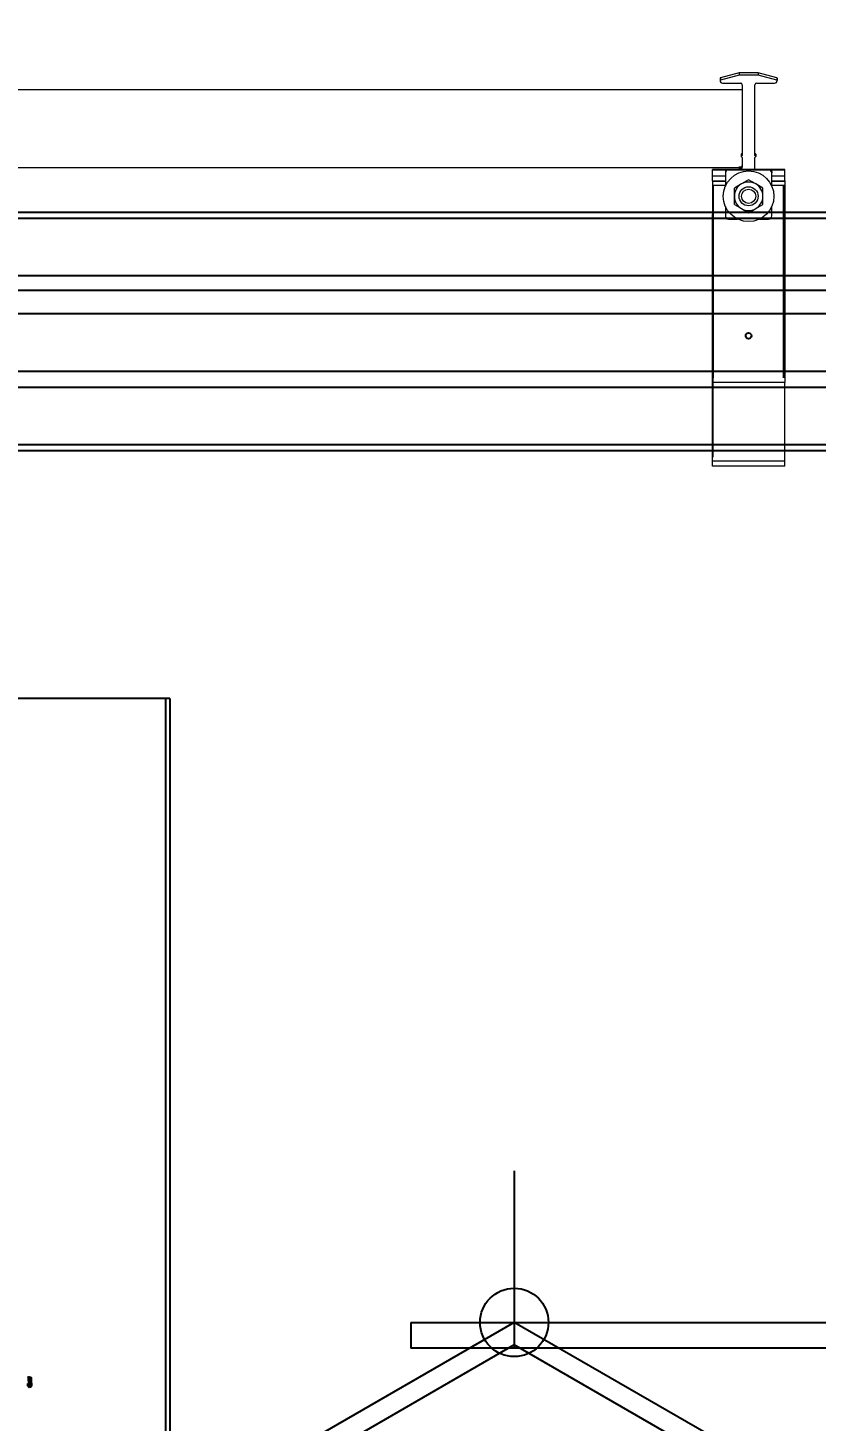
# Model space of a CAD drawing. Header units: feet. Extents: x -17 to 453, y -41 to 31.
# Drawn here: x 48.906 to 49.673, y 5.206 to 6.563 of the extents above; entities that cross this region are included whole.
import ezdxf
from ezdxf.enums import TextEntityAlignment as Align

# ---------------------------------------------------------------- set-up
doc = ezdxf.new("R2018")
doc.units = ezdxf.units.FT
doc.header["$MEASUREMENT"] = 0
for name, color, linetype in [('ATI CENTER SUPPORT', 7, 'Continuous'), ('G-ANNO-TEXT', 1, 'Continuous'), ('S-BEAM', 7, 'Continuous'), ('S-STEL-ANGL', 3, 'Continuous')]:
    doc.layers.add(name, color=color, linetype=linetype)
doc.styles.add('NEI-A', font='arial.ttf')
doc.styles.get("Standard").update_dxf_attribs({"font": 'arial.ttf'})

# ---------------------------------------------------------------- blocks, each defined once
blk = doc.blocks.new('CAB - 8in brkt - 8in hanger')
at = {"color": 5}
for p, q in [((0, 0.0254), (-0.0127, 0.0254)), ((-0.0127, -0.09525), (-0.0127, 0.0254)), ((0, 0.0254), (0, -0.10795)), ((0.01661, 0), (-0.04503, 0)), ((-0.2032, -0.02094), (-0.2032, -0.10795)), ((-0.254, -0.09525), (-0.0127, -0.09525)), ((-0.254, -0.09525), (-0.254, -0.10795)), ((0, -0.10795), (-0.254, -0.10795)), ((0, -0.10795), (-0.254, -0.10795))]:
    blk.add_line(p, q, dxfattribs=at)
for points in [[(-0.2032, -0.09525), (-0.2973, -0.14958, 0.267949), (-0.3048, -0.16257), (-0.3048, -0.2794, 1), (-0.2159, -0.2794), (-0.2159, -0.22768, -1), (-0.1905, -0.22768), (-0.1905, -0.2794, 1), (-0.1016, -0.2794), (-0.1016, -0.16257, 0.267949), (-0.1091, -0.14958), (-0.2032, -0.09525)], [(-0.2032, -0.10622), (-0.29255, -0.15781, 0.267949), (-0.2953, -0.16257), (-0.2953, -0.2794, 1), (-0.2254, -0.2794), (-0.2254, -0.22768, -1), (-0.181, -0.22768), (-0.181, -0.2794, 1), (-0.1111, -0.2794), (-0.1111, -0.16257, 0.267949), (-0.11385, -0.15781)]]:
    blk.add_lwpolyline(points, format="xyb", close=True, dxfattribs=at)
for centre, radius in [((0, 0), 0.00708), ((-0.2032, -0.09525), 0.01677)]:
    blk.add_circle(centre, radius, dxfattribs=at)
blk.add_arc((-0.0087, 0), 0.01775, 103.02138, 256.97862, dxfattribs=at)
blk = doc.blocks.new('CLAMP')
at = {"color": 3, "linetype": 'Continuous', "lineweight": 15}
for p, q in [((-0.0144, 0.1299), (-0.0144, 0.12874)), ((-0.0048, 0.13264), (-0.01417, 0.13019)), ((-0.0048, 0.13149), (-0.01417, 0.12904)), ((-0.01417, 0.13019), (-0.01417, 0.12904)), ((-0.01312, 0.12747), (-0.004, 0.12747)), ((-0.0048, 0.13264), (-0.0048, 0.13149)), ((0.0048, 0.13264), (-0.0048, 0.13264)), ((0.0048, 0.13149), (-0.0048, 0.13149)), ((-0.0032, 0.12667), (-0.0032, 0.09099)), ((0.0032, 0.12421), (0.0032, 0.12667)), ((0.004, 0.12747), (0.01312, 0.12747)), ((0.0048, 0.13264), (0.0048, 0.13149)), ((0.01417, 0.13019), (0.0048, 0.13264)), ((0.01417, 0.12904), (0.0048, 0.13149)), ((0.01417, 0.13019), (0.01417, 0.12904)), ((0.0144, 0.1299), (0.0144, 0.12874)), ((0.0032, 0.09099), (0.0032, 0.12421)), ((-0.00371, 0.09163), (-0.0037, 0.09164)), ((-0.00371, 0.09163), (-0.00371, 0.09048)), ((-0.0032, 0.09214), (-0.0037, 0.09164)), ((0.0032, 0.09214), (0.0037, 0.09164)), ((0.00371, 0.09163), (0.0037, 0.09164)), ((0.00371, 0.09163), (0.00371, 0.09048)), ((-0.00355, 0.0851), (-0.00486, 0.0851)), ((-0.00355, 0.0851), (-0.00486, 0.0851)), ((-0.00486, 0.08479), (-0.00415, 0.08484)), ((-0.00415, 0.08484), (-0.00415, 0.08409)), ((-0.0032, 0.09099), (-0.00371, 0.09048)), ((-0.00371, 0.09048), (-0.0032, 0.08997)), ((-0.0032, 0.08997), (-0.0032, 0.08509)), ((0.0032, 0.09099), (0.00371, 0.09048)), ((0.00371, 0.09048), (0.0032, 0.08997)), ((0.0032, 0.08391), (0.0032, 0.08997)), ((-0.01823, 0.08077), (-0.01823, 0.08391)), ((-0.01823, 0.07824), (-0.01823, 0.08077)), ((-0.01823, 0.08077), (-0.01172, 0.08077)), ((-0.01823, 0.07824), (-0.01823, 0.07779)), ((-0.01823, 0.07824), (-0.01172, 0.07824)), ((-0.01823, 0.07779), (-0.01823, 0.07584)), ((-0.01172, 0.07779), (-0.01823, 0.07779)), ((-0.01172, 0.08281), (-0.01172, 0.08214)), ((-0.01172, 0.08214), (-0.01172, 0.07551)), ((-0.00718, 0.08391), (-0.01022, 0.08373)), ((-0.01022, 0.08391), (-0.01022, 0.08373)), ((-0.00415, 0.08409), (-0.00486, 0.08405)), ((0, 0.07868), (-0.0036, 0.07661)), ((0.0036, 0.07661), (0, 0.07868)), ((0.01022, 0.08373), (0.00718, 0.08391)), ((0.01022, 0.08391), (0.01022, 0.08373)), ((0.01172, 0.08281), (0.01172, 0.08214)), ((0.01172, 0.07551), (0.01172, 0.08214)), ((0.01172, 0.08077), (0.01823, 0.08077)), ((0.01172, 0.07824), (0.01823, 0.07824)), ((0.01823, 0.07779), (0.01172, 0.07779)), ((0.01823, 0.08077), (0.01823, 0.08391)), ((0.01823, 0.07824), (0.01823, 0.08077)), ((0.01823, 0.07824), (0.01823, 0.07779)), ((0.01823, 0.07779), (0.01823, 0.07584)), ((-0.01823, 0.07584), (-0.01823, -0.02358)), ((-0.01172, 0.07584), (-0.01823, 0.07584)), ((-0.0036, 0.07661), (-0.00719, 0.07453)), ((-0.00719, 0.07038), (-0.00719, 0.07453)), ((-0.00719, 0.06623), (-0.00719, 0.07038)), ((0.00719, 0.07453), (0.0036, 0.07661)), ((0.00719, 0.07038), (0.00719, 0.07453)), ((0.00719, 0.06623), (0.00719, 0.07038)), ((0.01823, 0.07584), (0.01172, 0.07584)), ((0.01823, 0.07584), (0.01823, -0.02358)), ((-0.01172, 0.06525), (-0.01172, 0.06046)), ((-0.00719, 0.06623), (-0.0036, 0.06415)), ((-0.0036, 0.06415), (0, 0.06208)), ((0, 0.06208), (0.0036, 0.06415)), ((0.0036, 0.06415), (0.00719, 0.06623)), ((0.01172, 0.06046), (0.01172, 0.06525)), ((-0.01012, 0.05887), (-0.00558, 0.05887)), ((0.00558, 0.05887), (0.01012, 0.05887)), ((0.01823, -0.02358), (-0.01823, -0.02358)), ((-0.01823, -0.06327), (-0.01823, -0.02358)), ((0.01823, -0.06327), (0.01823, -0.02358)), ((0.01823, -0.06327), (-0.01823, -0.06327)), ((-0.01823, -0.06573), (-0.01823, -0.06327)), ((0.01823, -0.06573), (0.01823, -0.06327)), ((0.01823, -0.06573), (-0.01823, -0.06573))]:
    blk.add_line(p, q, dxfattribs=at)
at = {"color": 3}
for p, q in [((-0.01823, 0.08391), (0.01823, 0.08391)), ((-0.01823, 0.0612), (-0.01823, -0.0612))]:
    blk.add_line(p, q, dxfattribs=at)
at = {"color": 3, "linetype": 'Continuous', "lineweight": 15}
for radius in [0.0128, 0.0048, 0.0036]:
    blk.add_circle((0, 0.07038), radius, dxfattribs=at)
at = {"color": 3}
blk.add_circle((0, 0), 0.00147, dxfattribs=at)
at = {"color": 3, "linetype": 'Continuous', "lineweight": 15}
for centre, radius, start, end in [((-0.0141, 0.1299), 0.0003, 104.67201, 179.98176), ((-0.0141, 0.12874), 0.0003, 104.67201, 179.98176), ((-0.01312, 0.12875), 0.00128, 180.02729, 270.02727), ((-0.004, 0.12667), 0.000799, 0.02729, 90.02727), ((0.004, 0.12667), 0.000799, 89.97273, 179.97271), ((0.01312, 0.12875), 0.00128, 269.97273, 359.97271), ((0.0141, 0.1299), 0.0003, 0.01824, 75.32799), ((0.0141, 0.12874), 0.0003, 0.01824, 75.32799), ((-0.00421, 0.08509), 0.00101, 273.32242, 359.97484), ((-0.01034, 0.0829), 0.00139, 133.11032, 183.53334), ((-0.01012, 0.08214), 0.0016, 93.32242, 179.97484), ((0, 0.07038), 0.00719, 60, 120), ((0.01012, 0.08214), 0.0016, 0.02516, 86.67758), ((0.01019, 0.08283), 0.00154, 359.07924, 44.42827), ((0, 0.07038), 0.00719, 120, 180), ((0, 0.07038), 0.00719, 180, 240), ((0, 0.07038), 0.00719, 0, 60), ((0, 0.07038), 0.00719, 300, 0), ((0, 0.07038), 0.00719, 240, 300), ((-0.01012, 0.06046), 0.0016, 180.02729, 270.02727), ((0.01012, 0.06046), 0.0016, 269.97273, 359.97271)]:
    blk.add_arc(centre, radius, start, end, dxfattribs=at)
blk.add_ellipse((-0.00421, 0.08591), major_axis=(0, 0.00107), ratio=0.942202, start_param=3.200091, end_param=4.712389, dxfattribs=at)
blk = doc.blocks.new('DETAIL_TITLE')
at = {"style": 'NEI-A', "flags": 8}
blk.add_attdef('#', text='', height=0.2, dxfattribs=at).set_placement((0.5922, -0.5109), align=Align.MIDDLE_CENTER)
at = {"lineweight": 30, "style": '', "flags": 104}
blk.add_attdef('DETAIL_TITLE', text='', height=0.2, dxfattribs=at).set_placement((0.9099, -0.5251), align=Align.BOTTOM_LEFT)
at = {"style": 'NEI-A'}
for tag, p in [('SCALE:', (0.9386, -0.7379)), ('1"_=_', (1.5474, -0.7379))]:
    blk.add_attdef(tag, text='', height=0.1, dxfattribs=at).set_placement(p, align=Align.BOTTOM_LEFT)

msp = doc.modelspace()

# ---------------------------------------------------------------- linework, layer by layer
for p, q in [((49.57269, 6.40889), (49.57269, 6.22177)), ((49.64134, 6.40889), (49.64134, 6.22177))]:
    msp.add_line(p, q)
at = {"color": 5}
for p, q in [((50.72778, 6.38273), (47.73632, 6.38273)), ((50.72778, 6.37693), (47.73632, 6.37693)), ((50.72778, 6.32105), (47.73632, 6.32105)), ((50.72778, 6.30705), (47.73632, 6.30705)), ((50.72778, 6.22802), (47.73632, 6.22802)), ((47.73632, 6.21269), (50.73004, 6.21269)), ((47.73632, 6.1568), (50.73004, 6.1568)), ((47.75003, 6.151), (50.73004, 6.151))]:
    msp.add_line(p, q, dxfattribs=at)
at = {"layer": 'ATI CENTER SUPPORT', "color": 1, "linetype": 'Continuous', "lineweight": 15}
for p, q in [((49.60099, 6.50217), (47.708, 6.50217)), ((49.60099, 6.42632), (47.708, 6.42632))]:
    msp.add_line(p, q, dxfattribs=at)
at = {"layer": 'S-BEAM'}
for p, q in [((49.04386, 5.90979), (48.88708, 5.90979)), ((49.03945, 5.90979), (49.03945, 4.84854)), ((49.04386, 5.90979), (49.04386, 4.84989))]:
    msp.add_line(p, q, dxfattribs=at)
at = {"layer": 'S-STEL-ANGL'}
for points in [[(48.90558, 5.24002), (48.90558, 5.24261)], [(48.90586, 5.2403), (48.90578, 5.24051), (48.90567, 5.24139), (48.90558, 5.24261)], [(48.90558, 5.2405), (48.90567, 5.24021), (48.90587, 5.24021)], [(48.90558, 5.24002), (48.90569, 5.24021)], [(48.90676, 5.23923), (48.90673, 5.23912), (48.90663, 5.2395), (48.90651, 5.24062), (48.90644, 5.24173), (48.90637, 5.24303), (48.90631, 5.24418), (48.9062, 5.24614), (48.9061, 5.24775), (48.90599, 5.24887), (48.90589, 5.24925), (48.90567, 5.24925), (48.90578, 5.24887), (48.90589, 5.24775), (48.90599, 5.24614), (48.9061, 5.24418), (48.9062, 5.24223), (48.9063, 5.24062), (48.90637, 5.23985), (48.90645, 5.2393), (48.90652, 5.23912), (48.90673, 5.23912)], [(48.90586, 5.24024), (48.90618, 5.23969), (48.9065, 5.23914)], [(48.90654, 5.24813), (48.90623, 5.24868), (48.90591, 5.24923)], [(48.90755, 5.2403), (48.90747, 5.24051), (48.90736, 5.24139), (48.90726, 5.24265), (48.90715, 5.24418), (48.90704, 5.24572), (48.90694, 5.24698), (48.90683, 5.24785), (48.90673, 5.24815), (48.90653, 5.24815)], [(48.90655, 5.24807), (48.90662, 5.24785), (48.90673, 5.24698), (48.90683, 5.24572), (48.90694, 5.24418), (48.90705, 5.24265), (48.90715, 5.24139), (48.90726, 5.24051), (48.90736, 5.24021), (48.90756, 5.24021)], [(48.90725, 5.2488), (48.90693, 5.24829), (48.90661, 5.24778)], [(48.90676, 5.23915), (48.90708, 5.2397), (48.90737, 5.24021)], [(48.90814, 5.23927), (48.90812, 5.23926), (48.90806, 5.23985), (48.90799, 5.24062), (48.90789, 5.24223), (48.90768, 5.24614), (48.90758, 5.24775), (48.90747, 5.24887), (48.90736, 5.24925), (48.90726, 5.24887), (48.90725, 5.24877)], [(48.90904, 5.24024), (48.90895, 5.24001), (48.90873, 5.23997), (48.90851, 5.24044), (48.90828, 5.24151), (48.90806, 5.24303), (48.908, 5.24418), (48.90789, 5.24614), (48.90779, 5.24775), (48.90768, 5.24887), (48.90757, 5.24925), (48.90736, 5.24925)], [(48.90755, 5.24024), (48.90787, 5.23969), (48.90819, 5.23914)], [(48.90823, 5.24813), (48.90791, 5.24868), (48.90759, 5.24923)], [(48.90806, 5.23985), (48.90806, 5.24303)], [(48.90819, 5.23924), (48.90893, 5.23998)], [(48.90916, 5.24021), (48.90916, 5.24815), (48.90869, 5.24862), (48.90842, 5.24815), (48.90822, 5.24815)], [(48.90905, 5.24021), (48.90895, 5.24051), (48.90884, 5.24139), (48.90874, 5.24265), (48.90863, 5.24418), (48.90852, 5.24572), (48.90842, 5.24698), (48.90831, 5.24785), (48.90823, 5.24807)], [(48.90842, 5.24815), (48.90852, 5.24785), (48.90863, 5.24698), (48.90873, 5.24572), (48.90884, 5.24418), (48.90895, 5.24265), (48.90905, 5.24139), (48.90916, 5.24052), (48.90909, 5.24127), (48.90903, 5.24237), (48.90898, 5.24369), (48.90892, 5.2451), (48.90886, 5.24647), (48.9088, 5.24759), (48.90874, 5.24833), (48.90869, 5.24862)]]:
    msp.add_lwpolyline(points, dxfattribs=at)

# ---------------------------------------------------------------- block references
at = {"xscale": 1.929391595262352, "yscale": 1.929391595262352, "zscale": 1.929391595262352}
msp.add_blockref('CLAMP', (49.60736, 6.26283), dxfattribs=at)
at = {"color": 1, "xscale": 1.985704358345041, "yscale": 1.985704358345041, "zscale": 1.985704358345041}
msp.add_blockref('CAB - 8in brkt - 8in hanger', (49.78266, 5.49136), dxfattribs=at)
at = {"layer": 'G-ANNO-TEXT'}
ref = msp.add_blockref('DETAIL_TITLE', (9.90128, 15.51621), dxfattribs=at)
lines = msp.add_mtext('{\\LSTEEL SUPPORT POST GROUNDING (BELOW GRADE)}', dxfattribs={"layer": '0', "insert": (10.81118, 15.29107), "char_height": 7.5055471, "attachment_point": 1})
ref.add_attrib('DETAIL_TITLE', '', (10.81118, 15.29107)).embed_mtext(lines)
ref = msp.add_blockref('DETAIL_TITLE', (0.15596, 15.44212), dxfattribs=at)
lines = msp.add_mtext('{\\LMECHANICAL COMPRESSION SPLIT BOLT "TEE" CONNECTION}', dxfattribs={"layer": '0', "insert": (1.06586, 15.21699), "char_height": 8.503693, "attachment_point": 1})
ref.add_attrib('DETAIL_TITLE', '', (1.06586, 15.21699)).embed_mtext(lines)

doc.saveas('drawing.dxf')
